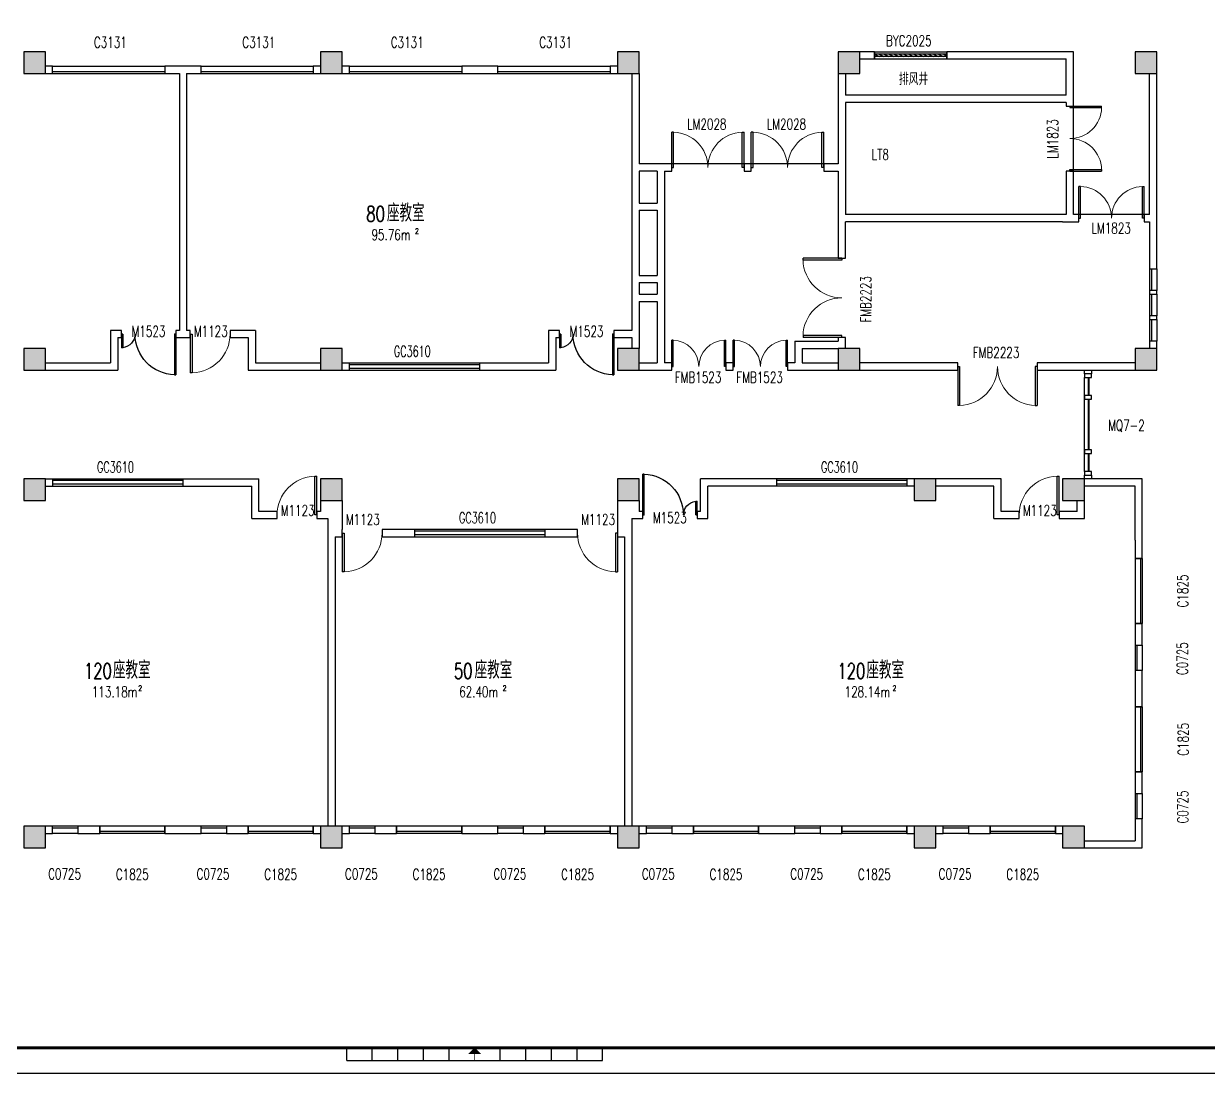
# Model space of a CAD drawing. Header units: millimetres. Extents: x 0 to 180559, y 0 to 202470.
# Drawn here: x 29574 to 62297, y 0 to 29003 of the extents above; entities that cross this region are included whole.
import ezdxf
from ezdxf.enums import TextEntityAlignment as Align

# ---------------------------------------------------------------- set-up
doc = ezdxf.new("R2010")
doc.units = ezdxf.units.MM
doc.linetypes.add('DASH', pattern=[0.35, 0.25, -0.1])
for name, color, linetype in [('3T_BAR', 7, 'Continuous'), ('COLUMN', 242, 'Continuous'), ('CURTWALL', 122, 'Continuous'), ('DOOR', 242, 'Continuous'), ('DOOR_FIRE', 4, 'Continuous'), ('DOOR_FIRE_TEXT', 7, 'Continuous'), ('FRAME', 7, 'Continuous'), ('PUB_HATCH', 8, 'Continuous'), ('SPACE', 7, 'Continuous'), ('WALL', 152, 'Continuous'), ('WINDOW', 122, 'Continuous'), ('WINDOW_TEXT', 7, 'Continuous')]:
    doc.layers.add(name, color=color, linetype=linetype)
doc.styles.add('_TCH_SPACE', font='SIMPLEX', dxfattribs={"height": 5, "bigfont": 'GBCBIG'})
doc.styles.add('_TCH_WINDOW', font='SIMPLEX', dxfattribs={"height": 3.5, "bigfont": 'GBCBIG'})
doc.styles.add('TKZ1_tjhts.shx', font='tjromant.shx', dxfattribs={"bigfont": 'tjhts.shx'})
doc.styles.add('仿宋单线', font='tjromans.shx', dxfattribs={"width": 0.65, "bigfont": 'tjhztxt.shx'})

# ---------------------------------------------------------------- blocks, each defined once
blk = doc.blocks.new('TJAD_TK_A0_A')
at = {"layer": 'FRAME'}
for p, q in [((544.38, 5.11), (544.38, 10.11)), ((554.38, 5.11), (554.38, 10.11)), ((564.38, 5.11), (564.38, 10.11)), ((574.38, 5.11), (574.38, 10.11)), ((584.38, 5.11), (584.38, 10.11)), ((604.38, 5.11), (604.38, 10.11)), ((614.38, 5.11), (614.38, 10.11)), ((624.38, 5.11), (624.38, 10.11)), ((634.38, 5.11), (634.38, 10.11)), ((644.38, 5.11), (644.38, 10.11)), ((544.38, 5.11), (644.38, 5.11)), ((-0.12, 0.06), (1188.88, 0.06))]:
    blk.add_line(p, q, dxfattribs=at)
at = {"layer": 'FRAME', "const_width": 1.2}
blk.add_lwpolyline([(1178.88, 10.06), (1178.88, 831.06), (24.88, 831.06), (24.88, 10.06)], close=True, dxfattribs=at)
at = {"layer": 'FRAME', "const_width": 0.3}
blk.add_lwpolyline([(594.38, 7.61), (594.38, 5.11)], dxfattribs=at)
at = {"layer": 'FRAME'}
blk.add_solid([(596.88, 7.61), (591.88, 7.61), (594.38, 10.11)], dxfattribs=at)
at = {"style": 'TKZ1_tjhts.shx'}
for tag, p, height, flags in [('ClientChinese_001', (977.79, 443.57), 5, 8), ('ClientChinese_002', (1013.71, 434.65), 5, 8), ('DescriptionChineseA_001', (1089.55, 425.89), 3.6, 8), ('RevA', (1115.23, 424.56), 3, 8), ('ProjectNameChinese_001', (992.73, 296.22), 5, 8), ('SubProjectChinese_001', (1095.02, 282.68), 3, 8), ('SubProjectNo', (1158.66, 271.34), 3, 8), ('ApprovedBy', (1120.43, 250.26), 3.6, 8), ('ApprovedBySignPos', (1139.55, 247.78), 3.6, 9), ('ReviewedBy', (1120.43, 240.36), 3.6, 8), ('ReviewedBySignPos', (1139.55, 238.08), 3.6, 9), ('CheckedBy', (1120.43, 230.63), 3.6, 8), ('CheckedBySignPos', (1138.96, 228.13), 3.6, 9), ('PrincipalInCharge1', (1120.43, 219.88), 3.6, 8), ('PrincipalInCharge1SignPos', (1138.79, 217.18), 3.6, 9), ('PrincipalInCharge2', (1120.43, 210.44), 3.6, 8), ('PrincipalInCharge2SignPos', (1138.61, 207.69), 3.6, 9), ('DisciplineResponsible1', (1120.43, 200.15), 3.6, 8), ('DisciplineResponsible1SignPos', (1139.16, 197.4), 3.6, 9), ('DisciplineResponsible2', (1120.43, 190.13), 3.6, 8), ('DisciplineResponsible2SignPos', (1138.95, 187.58), 3.6, 9), ('DesignedBy1', (1120.43, 180.47), 3.6, 8), ('DesignedBy1SignPos', (1138.5, 177.67), 3.6, 9), ('DesignedBy2', (1120.43, 169.78), 3.6, 8), ('DesignedBy2SignPos', (1138.65, 167.23), 3.6, 9), ('DrawnBy', (1120.43, 160.19), 3.6, 8), ('DrawnBySignPos', (1138.65, 157.82), 3.6, 9), ('DisciplineChinese', (1119.24, 125.84), 3.6, 8), ('StageChinese', (1158.76, 125.37), 3.6, 8), ('DisciplineEnglish', (1119.42, 122.2), 2.2, 8), ('StageEnglish', (1158.94, 121.73), 2.2, 8), ('SheetNo', (1118.87, 114.03), 3, 8), ('Rev2', (1158.86, 113.56), 3, 8)]:
    blk.add_attdef(tag, p, '', height=height, dxfattribs=dict(at, flags=flags))
at = {"style": 'TKZ1_tjhts.shx', "width": 0.7, "flags": 8}
for tag, p, height in [('DateA', (1099.36, 424.56), 3), ('ProjectNo', (1119.31, 270.56), 3), ('ApprovedByDate', (1159.94, 250.39), 3.6), ('ReviewedByDate', (1159.94, 241), 3.6), ('CheckedByDate', (1159.94, 230.41), 3.6), ('PrincipalInCharge1Date', (1159.94, 220.36), 3.6), ('PrincipalInCharge2Date', (1159.94, 210.61), 3.6), ('DisciplineResponsible1Date', (1159.94, 200.05), 3.6), ('DisciplineResponsible2Date', (1159.94, 190.43), 3.6), ('DesignedBy1Date', (1159.94, 179.93), 3.6), ('DesignedBy2Date', (1159.94, 169.41), 3.6), ('DrawnByDate', (1159.94, 159.78), 3.6)]:
    blk.add_attdef(tag, p, '', height=height, dxfattribs=at)
at = {"style": 'TKZ1_tjhts.shx', "flags": 8}
for tag, height, p in [('DescriptionEnglishA', 2.2, (1150.82, 423.33)), ('ClientEnglish', 3, (1139.46, 390.63)), ('ProjectNameEnglish', 3, (1142.02, 290.26)), ('SubProjectEnglish', 2.2, (1148.76, 279.65)), ('SheetTitleEnglish', 3, (1142.79, 135.3))]:
    blk.add_attdef(tag, text='', height=height, dxfattribs=at).set_placement(p, align=Align.MIDDLE_CENTER)
at = {"style": 'TKZ1_tjhts.shx', "flags": 9}
for tag, p in [('Electricity3SignPos', (15.68, 269.92)), ('ELV3SignPos', (23.47, 269.59)), ('Electricity2SignPos', (15.71, 253.14)), ('Electricity1SignPos', (15.63, 237.78)), ('ELV2SignPos', (23.5, 252.81)), ('ELV1SignPos', (23.42, 237.46)), ('Power3SignPos', (23.18, 205.92)), ('HVAC3SignPos', (14.96, 205.89)), ('HVAC2SignPos', (15.13, 189.18)), ('Power2SignPos', (23.38, 189.51)), ('Power1SignPos', (23.75, 173.22)), ('HVAC1SignPos', (15.89, 173.16)), ('Plumbing3SignPos', (16.07, 141.15)), ('Structure7SignPos', (23.2, 141.11)), ('Plumbing2SignPos', (14.83, 125.62)), ('Structure6SignPos', (23, 125.87)), ('Structure5SignPos', (23, 110.08)), ('Plumbing1SignPos', (15.66, 109.11)), ('Structure4SignPos', (23, 93.78)), ('Architecture3SignPos', (16.07, 77.07)), ('Structure3SignPos', (22.74, 77.47)), ('Architecture2SignPos', (15.8, 61.24)), ('Structure2SignPos', (23.12, 62.01)), ('Architecture1SignPos', (16.88, 45.06)), ('Structure1SignPos', (23.11, 45.86))]:
    blk.add_attdef(tag, p, '', height=2.5, rotation=90, dxfattribs=at)
at = {"style": 'TKZ1_tjhts.shx', "flags": 8}
blk.add_attdef('SheetTitleChinese', text='', height=5, dxfattribs=at).set_placement((1140.42, 148.12), align=Align.TOP_CENTER)
blk = doc.blocks.new('WD-HIGH')
at = {"layer": 'WINDOW'}
for p, q in [((1050564, 1525426), (1050564, 1525626)), ((1054164, 1525426), (1054164, 1525626))]:
    blk.add_line(p, q, dxfattribs=at)
at = {"layer": 'WINDOW', "linetype": 'DASH', "extrusion": (0, 0, -1)}
for p, q in [((1054164, 1525576), (1050564, 1525576)), ((1054164, 1525476), (1050564, 1525476))]:
    blk.add_line(p, q, dxfattribs=at)
at = {"layer": 'WINDOW_TEXT', "style": '仿宋单线', "width": 0.65}
blk.add_text('GC3610', height=300, dxfattribs=at).set_placement((1051788, 1525799))
blk = doc.blocks.new('$WINLIB2D$00000004')
at = {"color": 0}
for points in [[(-0.5, 0.5), (-0.5, -0.5)], [(-0.5, 0.5), (0.5, 0.5)], [(0.5, -0.5), (0.5, 0.5)], [(-0.5, 0.241), (0.5, 0.241)], [(-0.5, -0.5), (0.5, -0.5)]]:
    blk.add_lwpolyline(points, dxfattribs=at)
blk = doc.blocks.new('$DorLib2D$00000002')
for p, q in [((-0.5, 0), (-0.5, 0.4875)), ((-0.475, 0.4875), (-0.5, 0.4875)), ((-0.475, 0), (-0.475, 0.4875)), ((0.475, 0), (0.475, 0.4875)), ((0.475, 0.4875), (0.5, 0.4875)), ((0.5, 0), (0.5, 0.4875)), ((-0.5, 0), (-0.475, 0)), ((0.5, 0), (0.475, 0))]:
    blk.add_line(p, q)
at = {"lineweight": 13}
for centre, start, end in [((-0.4875, 0), 0, 88.53072), ((0.4875, 0), 91.46928, 180)]:
    blk.add_arc(centre, 0.4875, start, end, dxfattribs=at)
blk = doc.blocks.new('_FZH')
blk.add_lwpolyline([(-0.5, -0.5), (0.5, -0.5), (0.5, 0.5), (-0.5, 0.5)], close=True)
at = {"layer": 'PUB_HATCH'}
blk.add_solid([(-0.5, -0.5), (0.5, -0.5), (-0.5, 0.5), (0.5, 0.5)], dxfattribs=at)
blk = doc.blocks.new('$DorLib2D$00000001')
for p, q in [((0.45, 0.975), (0.5, 0.975)), ((0.45, 0), (0.45, 0.975)), ((0.5, 0), (0.5, 0.975)), ((0.5, 0), (0.45, 0))]:
    blk.add_line(p, q)
at = {"lineweight": 13}
blk.add_arc((0.475, 0), 0.975, 91.4693, 180, dxfattribs=at)
blk = doc.blocks.new('$DorLib2D$00000225')
at = {"color": 0}
for p, q in [((0.475, -0.001), (0.475, 0.752)), ((0.475, 0.752), (0.5, 0.752)), ((0.5, -0.001), (0.5, 0.752)), ((-0.5, 0), (-0.5, 0.252)), ((-0.475, 0.252), (-0.5, 0.252)), ((-0.475, 0), (-0.475, 0.252)), ((-0.475, 0), (-0.5, 0)), ((0.475, -0.001), (0.5, -0.001))]:
    blk.add_line(p, q, dxfattribs=at)
for centre, radius, start, end in [((0.505, -0.002), 0.755, 92.2493, 179.7238), ((-0.501, 0.003), 0.251, 359.7899, 84.0974)]:
    blk.add_arc(centre, radius, start, end, dxfattribs=at)
blk = doc.blocks.new('$WINLIB2D$00000039')
at = {"color": 0}
for points in [[(-0.5, 0.5), (-0.5, -0.5)], [(0.5, 0.5), (-0.5, 0.5)], [(0.5, -0.5), (0.5, 0.5)], [(-0.5, 0.167), (0.5, 0.167)], [(-0.384, -0.167), (-0.448, 0.167)], [(-0.316, -0.167), (-0.38, 0.167)], [(-0.248, -0.167), (-0.312, 0.167)], [(-0.18, -0.167), (-0.244, 0.167)], [(-0.112, -0.167), (-0.176, 0.167)], [(-0.044, -0.167), (-0.108, 0.167)], [(0.024, -0.167), (-0.04, 0.167)], [(0.092, -0.167), (0.028, 0.167)], [(0.16, -0.167), (0.096, 0.167)], [(0.228, -0.167), (0.164, 0.167)], [(0.296, -0.167), (0.232, 0.167)], [(0.364, -0.167), (0.3, 0.167)], [(0.432, -0.167), (0.368, 0.167)], [(0.5, -0.167), (0.436, 0.167)], [(-0.452, -0.167), (-0.5, 0.084)], [(-0.5, -0.167), (0.5, -0.167)], [(0.5, -0.5), (-0.5, -0.5)]]:
    blk.add_lwpolyline(points, dxfattribs=at)

msp = doc.modelspace()

# ---------------------------------------------------------------- linework, layer by layer
at = {"layer": '3T_BAR'}
for p, q in [((58874, 19328), (58874, 19228)), ((59074, 19328), (58874, 19328)), ((59074, 19228), (59074, 19328)), ((58874, 19228), (59074, 19228)), ((58874, 18728), (58874, 18628)), ((59074, 18728), (58874, 18728)), ((59074, 18628), (59074, 18728)), ((58874, 18628), (59074, 18628)), ((58874, 17228), (58874, 17128)), ((59074, 17228), (58874, 17228)), ((58874, 17128), (59074, 17128)), ((59074, 17128), (59074, 17228)), ((58874, 16628), (58874, 16528)), ((59074, 16628), (58874, 16628)), ((58874, 16528), (59074, 16528)), ((59074, 16528), (59074, 16628))]:
    msp.add_line(p, q, dxfattribs=at)
at = {"layer": '3T_BAR', "ltscale": 20}
msp.add_line((58874, 16628), (58874, 19228), dxfattribs=at)
for points in [[(58874, 19428), (59074, 19428), (59074, 19328), (58874, 19328)], [(58874, 16528), (59074, 16528), (59074, 16428), (58874, 16428)]]:
    msp.add_lwpolyline(points, close=True, dxfattribs=at)
at = {"layer": 'CURTWALL'}
for p, q in [((58979, 19228), (58979, 18728)), ((58999, 19228), (58999, 18728)), ((58979, 18628), (58979, 17228)), ((58999, 18628), (58999, 17228)), ((58979, 17128), (58979, 16628)), ((58999, 17128), (58999, 16628))]:
    msp.add_line(p, q, dxfattribs=at)
at = {"layer": 'WALL'}
for p, q in [((53074, 28228), (52674, 28228)), ((53074, 28028), (53074, 28228)), ((58574, 28228), (55074, 28228)), ((55074, 28228), (55074, 28028)), ((58574, 26948), (58574, 28228)), ((30374, 27828), (30174, 27828)), ((30374, 27628), (30374, 27828)), ((33974, 27828), (33474, 27828)), ((33474, 27828), (33474, 27628)), ((34474, 27828), (33974, 27828)), ((34474, 27628), (34474, 27828)), ((37774, 27828), (37574, 27828)), ((37574, 27828), (37574, 27628)), ((38574, 27828), (38374, 27828)), ((38574, 27628), (38574, 27828)), ((42674, 27828), (41674, 27828)), ((41674, 27828), (41674, 27628)), ((42674, 27628), (42674, 27828)), ((45974, 27828), (45774, 27828)), ((45774, 27828), (45774, 27628)), ((52674, 28028), (53074, 28028)), ((55074, 28028), (58374, 28028)), ((58374, 27028), (58374, 28028)), ((30174, 27628), (30374, 27628)), ((33474, 27628), (33874, 27628)), ((33874, 27628), (33874, 20528)), ((34074, 27628), (34074, 20528)), ((34074, 27628), (34474, 27628)), ((37574, 27628), (37774, 27628)), ((38374, 27628), (38574, 27628)), ((41674, 27628), (42674, 27628)), ((45774, 27628), (45974, 27628)), ((46374, 27628), (46374, 25028)), ((46574, 27628), (46574, 25128)), ((52074, 27628), (52074, 26948)), ((52274, 27628), (52274, 27028)), ((60674, 23728), (60674, 27628)), ((60874, 23628), (60874, 27628)), ((52074, 26948), (52074, 25128)), ((58374, 27028), (52274, 27028)), ((58574, 26728), (58574, 26948)), ((58374, 26828), (52274, 26828)), ((52274, 26828), (52274, 25028)), ((58374, 26828), (58374, 26728)), ((58374, 26728), (58574, 26728)), ((46374, 25028), (46374, 23948)), ((46974, 25128), (46574, 25128)), ((46574, 24928), (46574, 24048)), ((47074, 24928), (46574, 24928)), ((47474, 25128), (46974, 25128)), ((47074, 24928), (47074, 24048)), ((47274, 24928), (47474, 24928)), ((47274, 24928), (47274, 23948)), ((47474, 24928), (47474, 25128)), ((49674, 25128), (49474, 25128)), ((49474, 25128), (49474, 24928)), ((49474, 24928), (49674, 24928)), ((49674, 24928), (49674, 25128)), ((52074, 25128), (51674, 25128)), ((51674, 25128), (51674, 24928)), ((51674, 24928), (52074, 24928)), ((52074, 24928), (52074, 23628)), ((52274, 25028), (52274, 23728)), ((58574, 24928), (58374, 24928)), ((58374, 24928), (58374, 23728)), ((58574, 23728), (58574, 24928)), ((46374, 23948), (46374, 21948)), ((46574, 24048), (47074, 24048)), ((47274, 23948), (47274, 22548)), ((46574, 23848), (47074, 23848)), ((46574, 23848), (46574, 22048)), ((47074, 23848), (47074, 22048)), ((52074, 23628), (52074, 22528)), ((58374, 23728), (52274, 23728)), ((58724, 23728), (58574, 23728)), ((58724, 23528), (58724, 23728)), ((60674, 23728), (60524, 23728)), ((60524, 23728), (60524, 23528)), ((60874, 22228), (60874, 23628)), ((52274, 22528), (52274, 23528)), ((58274, 23528), (52274, 23528)), ((58274, 23528), (58724, 23528)), ((60524, 23528), (60674, 23528)), ((60674, 23528), (60674, 22228)), ((47274, 22548), (47274, 21948)), ((52074, 22528), (52274, 22528)), ((46374, 21948), (46374, 21428)), ((46574, 22048), (47074, 22048)), ((47274, 21948), (47274, 21428)), ((60674, 22228), (60874, 22228)), ((46574, 21848), (46934, 21848)), ((46574, 21848), (46574, 21528)), ((46934, 21848), (47074, 21848)), ((47074, 21848), (47074, 21528)), ((60874, 21628), (60674, 21628)), ((60674, 21628), (60674, 21528)), ((60874, 21528), (60874, 21628)), ((46374, 21428), (46374, 20528)), ((46574, 21528), (47074, 21528)), ((46574, 21328), (47074, 21328)), ((46574, 21328), (46574, 20428)), ((47074, 21328), (47074, 19628)), ((47274, 21428), (47274, 19628)), ((60674, 21528), (60874, 21528)), ((60874, 20928), (60674, 20928)), ((60674, 20928), (60674, 20828)), ((60674, 20828), (60874, 20828)), ((60874, 20828), (60874, 20928)), ((32274, 20528), (31974, 20528)), ((31974, 20528), (31974, 19628)), ((32174, 20328), (32274, 20328)), ((32174, 20328), (32174, 19428)), ((32274, 20328), (32274, 20528)), ((33874, 20528), (33774, 20528)), ((33774, 20528), (33774, 20328)), ((33774, 20328), (33974, 20328)), ((33974, 20328), (34174, 20328)), ((34174, 20528), (34074, 20528)), ((34174, 20328), (34174, 20528)), ((35974, 20528), (35274, 20528)), ((35274, 20528), (35274, 20328)), ((35274, 20328), (35774, 20328)), ((35774, 20328), (35774, 19428)), ((35974, 20528), (35974, 19628)), ((44374, 20528), (44074, 20528)), ((44074, 20528), (44074, 19628)), ((44274, 20328), (44374, 20328)), ((44274, 20328), (44274, 19428)), ((44374, 20328), (44374, 20528)), ((46374, 20528), (45874, 20528)), ((45874, 20528), (45874, 20328)), ((45874, 20328), (46374, 20328)), ((46374, 20328), (46374, 20028)), ((46574, 20428), (46574, 20028)), ((52274, 20328), (52074, 20328)), ((52074, 20328), (52074, 20228)), ((52274, 20028), (52274, 20328)), ((50874, 20228), (52074, 20228)), ((50874, 20228), (50874, 19628)), ((51074, 20028), (52074, 20028)), ((51074, 20028), (51074, 19628)), ((60874, 20228), (60674, 20228)), ((60674, 20228), (60674, 20028)), ((60874, 20028), (60874, 20228)), ((30174, 19628), (31974, 19628)), ((30174, 19428), (32174, 19428)), ((35774, 19428), (37774, 19428)), ((35974, 19628), (37774, 19628)), ((38374, 19628), (44074, 19628)), ((38374, 19428), (44274, 19428)), ((46574, 19628), (47074, 19628)), ((46574, 19428), (46974, 19428)), ((46974, 19428), (47474, 19428)), ((47474, 19628), (47274, 19628)), ((47474, 19428), (47474, 19628)), ((49174, 19628), (48974, 19628)), ((48974, 19628), (48974, 19428)), ((48974, 19428), (49174, 19428)), ((49174, 19428), (49174, 19628)), ((50874, 19628), (50674, 19628)), ((50674, 19628), (50674, 19428)), ((50674, 19428), (51174, 19428)), ((51074, 19628), (52074, 19628)), ((51174, 19428), (52074, 19428)), ((55374, 19628), (52674, 19628)), ((52674, 19428), (55374, 19428)), ((55374, 19428), (55374, 19628)), ((60274, 19628), (57574, 19628)), ((57574, 19628), (57574, 19428)), ((57574, 19428), (60274, 19428)), ((30174, 16428), (36074, 16428)), ((36074, 15528), (36074, 16428)), ((48274, 15528), (48274, 16428)), ((54174, 16428), (48274, 16428)), ((56574, 16428), (54774, 16428)), ((56574, 15528), (56574, 16428)), ((60474, 16428), (58874, 16428)), ((60474, 14728), (60474, 16428)), ((30174, 16228), (35874, 16228)), ((35874, 15328), (35874, 16228)), ((48474, 15328), (48474, 16228)), ((54174, 16228), (48474, 16228)), ((56374, 16228), (54774, 16228)), ((56374, 15328), (56374, 16228)), ((60274, 16228), (58874, 16228)), ((60274, 14728), (60274, 16228)), ((37774, 15828), (37774, 15528)), ((38374, 15828), (38374, 15428)), ((45974, 15828), (45974, 15428)), ((46574, 15828), (46574, 15528)), ((58674, 15528), (58674, 15828)), ((58874, 15328), (58874, 15828)), ((36574, 15528), (36074, 15528)), ((36574, 15328), (36574, 15528)), ((37774, 15528), (37674, 15528)), ((37674, 15528), (37674, 15328)), ((38374, 15428), (38374, 15028)), ((45974, 15428), (45974, 15028)), ((46674, 15528), (46574, 15528)), ((46674, 15328), (46674, 15528)), ((48274, 15528), (48174, 15528)), ((48174, 15528), (48174, 15328)), ((57074, 15528), (56574, 15528)), ((57074, 15328), (57074, 15528)), ((58674, 15528), (58174, 15528)), ((58174, 15528), (58174, 15328)), ((35874, 15328), (36574, 15328)), ((37674, 15328), (37974, 15328)), ((37974, 15328), (37974, 14728)), ((46374, 15328), (46674, 15328)), ((46374, 15328), (46374, 14728)), ((48174, 15328), (48474, 15328)), ((56374, 15328), (57074, 15328)), ((58174, 15328), (58874, 15328)), ((37974, 14728), (37974, 6828)), ((38174, 14828), (38374, 14828)), ((38174, 14828), (38174, 6828)), ((38374, 14828), (38374, 15028)), ((44874, 15028), (39474, 15028)), ((39474, 15028), (39474, 14828)), ((39474, 14828), (44874, 14828)), ((44874, 14828), (44874, 15028)), ((45974, 15028), (45974, 14828)), ((45974, 14828), (46174, 14828)), ((46174, 14828), (46174, 6828)), ((46374, 14728), (46374, 6828)), ((60274, 14728), (60274, 14228)), ((60474, 14228), (60474, 14728)), ((60274, 14228), (60474, 14228)), ((60474, 12428), (60274, 12428)), ((60274, 12428), (60274, 11828)), ((60474, 11828), (60474, 12428)), ((60274, 11828), (60474, 11828)), ((60474, 11128), (60274, 11128)), ((60274, 11128), (60274, 10128)), ((60474, 10128), (60474, 11128)), ((60274, 10128), (60474, 10128)), ((60474, 8328), (60274, 8328)), ((60274, 8328), (60274, 7728)), ((60474, 7728), (60474, 8328)), ((60274, 7728), (60474, 7728)), ((60474, 7028), (60274, 7028)), ((60274, 7028), (60274, 6428)), ((60474, 6228), (60474, 7028)), ((30374, 6828), (30174, 6828)), ((30174, 6628), (30374, 6628)), ((30374, 6628), (30374, 6828)), ((31674, 6828), (31074, 6828)), ((31074, 6828), (31074, 6628)), ((31074, 6628), (31674, 6628)), ((31674, 6628), (31674, 6828)), ((34474, 6828), (33474, 6828)), ((33474, 6828), (33474, 6628)), ((33474, 6628), (34474, 6628)), ((34474, 6628), (34474, 6828)), ((35774, 6828), (35174, 6828)), ((35174, 6828), (35174, 6628)), ((35174, 6628), (35774, 6628)), ((35774, 6628), (35774, 6828)), ((37774, 6828), (37574, 6828)), ((37574, 6828), (37574, 6628)), ((37574, 6628), (37774, 6628)), ((38574, 6828), (38374, 6828)), ((38374, 6628), (38574, 6628)), ((38574, 6628), (38574, 6828)), ((39874, 6828), (39274, 6828)), ((39274, 6828), (39274, 6628)), ((39274, 6628), (39874, 6628)), ((39874, 6628), (39874, 6828)), ((42674, 6828), (41674, 6828)), ((41674, 6828), (41674, 6628)), ((41674, 6628), (42674, 6628)), ((42674, 6628), (42674, 6828)), ((43974, 6828), (43374, 6828)), ((43374, 6828), (43374, 6628)), ((43374, 6628), (43974, 6628)), ((43974, 6628), (43974, 6828)), ((45974, 6828), (45774, 6828)), ((45774, 6828), (45774, 6628)), ((45774, 6628), (45974, 6628)), ((46774, 6828), (46574, 6828)), ((46574, 6628), (46774, 6628)), ((46774, 6628), (46774, 6828)), ((48074, 6828), (47474, 6828)), ((47474, 6828), (47474, 6628)), ((47474, 6628), (48074, 6628)), ((48074, 6628), (48074, 6828)), ((50874, 6828), (49874, 6828)), ((49874, 6828), (49874, 6628)), ((49874, 6628), (50874, 6628)), ((50874, 6628), (50874, 6828)), ((52174, 6828), (51574, 6828)), ((51574, 6828), (51574, 6628)), ((51574, 6628), (52174, 6628)), ((52174, 6628), (52174, 6828)), ((54174, 6828), (53974, 6828)), ((53974, 6828), (53974, 6628)), ((53974, 6628), (54174, 6628)), ((54974, 6828), (54774, 6828)), ((54774, 6628), (54974, 6628)), ((54974, 6628), (54974, 6828)), ((56274, 6828), (55674, 6828)), ((55674, 6828), (55674, 6628)), ((55674, 6628), (56274, 6628)), ((56274, 6628), (56274, 6828)), ((58274, 6828), (58074, 6828)), ((58074, 6828), (58074, 6628)), ((58074, 6628), (58274, 6628)), ((58874, 6428), (60274, 6428)), ((58874, 6228), (60474, 6228))]:
    msp.add_line(p, q, dxfattribs=at)
at = {"layer": 'WINDOW'}
for p, q in [((58574, 24928), (58574, 26728)), ((49474, 25128), (47474, 25128)), ((51674, 25128), (49674, 25128)), ((60524, 23728), (58724, 23728))]:
    msp.add_line(p, q, dxfattribs=at)

# ---------------------------------------------------------------- block references
at = {"layer": 'COLUMN', "xscale": 600, "yscale": 600, "zscale": 600}
for p in [(29874, 27928), (38074, 27928), (46274, 27928), (29874, 19728), (38074, 19728), (46274, 19728), (29874, 16128), (38074, 16128), (46274, 16128), (54474, 16128), (58574, 16128), (29874, 6528), (38074, 6528), (46274, 6528), (54474, 6528), (58574, 6528)]:
    msp.add_blockref('_FZH', p, dxfattribs=at)
at = {"layer": 'COLUMN', "xscale": 600, "yscale": 600, "zscale": 600, "rotation": 90}
for p in [(52374, 27928), (60574, 27928), (52374, 19728), (60574, 19728)]:
    msp.add_blockref('_FZH', p, dxfattribs=at)
at = {"layer": 'DOOR'}
ref = msp.add_blockref('$DorLib2D$00000002', (58474, 25828), dxfattribs=dict(at, xscale=-1800, yscale=-1800, zscale=-1800, rotation=89.9999999998585))
ref.add_attrib('A', 'LM1823', (58148, 25273), dxfattribs={"layer": 'WINDOW_TEXT', "ltscale": 20, "height": 297.5, "rotation": 90, "style": '_TCH_WINDOW', "width": 0.705882})
ref = msp.add_blockref('$DorLib2D$00000002', (48474, 25028), dxfattribs=dict(at, xscale=2000, yscale=-2000, zscale=2000, rotation=180))
ref.add_attrib('A', 'LM2028', (47899, 26078), dxfattribs={"layer": 'WINDOW_TEXT', "ltscale": 20, "height": 297.5, "style": '_TCH_WINDOW', "width": 0.705882})
ref = msp.add_blockref('$DorLib2D$00000002', (50674, 25028), dxfattribs=dict(at, xscale=2000, yscale=-2000, zscale=2000, rotation=180))
ref.add_attrib('A', 'LM2028', (50099, 26080), dxfattribs={"layer": 'WINDOW_TEXT', "ltscale": 20, "height": 297.5, "style": '_TCH_WINDOW', "width": 0.705882})
ref = msp.add_blockref('$DorLib2D$00000002', (59624, 23628), dxfattribs=dict(at, xscale=1800, yscale=-1800, zscale=1800, rotation=179.9999999997506))
ref.add_attrib('A', 'LM1823', (59069, 23204), dxfattribs={"layer": 'WINDOW_TEXT', "ltscale": 20, "height": 297.5, "rotation": 360, "style": '_TCH_WINDOW', "width": 0.705882})
ref = msp.add_blockref('$DorLib2D$00000225', (33024, 20428), dxfattribs=dict(at, xscale=-1500, yscale=1500, zscale=-1500, rotation=180))
ref.add_attrib('A', 'M1523', (32554, 20354), dxfattribs={"layer": 'WINDOW_TEXT', "ltscale": 20, "height": 297.5, "style": '_TCH_WINDOW', "width": 0.705882})
ref = msp.add_blockref('$DorLib2D$00000001', (34724, 20428), dxfattribs=dict(at, xscale=-1100, yscale=-1100, zscale=-1100))
ref.add_attrib('A', 'M1123', (34274, 20354), dxfattribs={"layer": 'WINDOW_TEXT', "ltscale": 20, "height": 297.5, "style": '_TCH_WINDOW', "width": 0.705882})
ref = msp.add_blockref('$DorLib2D$00000001', (37124, 15428), dxfattribs=dict(at, xscale=-1100, yscale=-1100, zscale=-1100, rotation=180))
ref.add_attrib('A', 'M1123', (36674, 15404), dxfattribs={"layer": 'WINDOW_TEXT', "ltscale": 20, "height": 297.5, "style": '_TCH_WINDOW', "width": 0.705882})
ref = msp.add_blockref('$DorLib2D$00000225', (47424, 15428), dxfattribs=dict(at, xscale=-1500, yscale=1500, zscale=-1500))
ref.add_attrib('A', 'M1523', (46954, 15204), dxfattribs={"layer": 'WINDOW_TEXT', "ltscale": 20, "height": 297.5, "style": '_TCH_WINDOW', "width": 0.705882})
ref = msp.add_blockref('$DorLib2D$00000001', (57624, 15428), dxfattribs=dict(at, xscale=-1100, yscale=-1100, zscale=-1100, rotation=180))
ref.add_attrib('A', 'M1123', (57174, 15404), dxfattribs={"layer": 'WINDOW_TEXT', "ltscale": 20, "height": 297.5, "style": '_TCH_WINDOW', "width": 0.705882})
ref = msp.add_blockref('$DorLib2D$00000001', (38924, 14928), dxfattribs=dict(at, xscale=1100, yscale=1100, zscale=1100, rotation=180))
ref.add_attrib('A', 'M1123', (38474, 15154), dxfattribs={"layer": 'WINDOW_TEXT', "ltscale": 20, "height": 297.5, "style": '_TCH_WINDOW', "width": 0.705882})
ref = msp.add_blockref('$DorLib2D$00000001', (45424, 14928), dxfattribs=dict(at, xscale=-1100, yscale=1100, zscale=-1100, rotation=180))
ref.add_attrib('A', 'M1123', (44974, 15154), dxfattribs={"layer": 'WINDOW_TEXT', "ltscale": 20, "height": 297.5, "style": '_TCH_WINDOW', "width": 0.705882})
at = {"layer": 'DOOR_FIRE'}
ref = msp.add_blockref('$DorLib2D$00000002', (52174, 21428), dxfattribs=dict(at, xscale=-2200, yscale=-2200, zscale=200, rotation=270))
ref.add_attrib('A', 'FMB2223', (52983, 20743), dxfattribs={"layer": 'DOOR_FIRE_TEXT', "ltscale": 20, "height": 297.5, "rotation": 90, "style": '_TCH_WINDOW', "width": 0.705882})
ref = msp.add_blockref('$DorLib2D$00000002', (48224, 19528), dxfattribs=dict(at, xscale=1500, yscale=1500, zscale=200))
ref.add_attrib('A', 'FMB1523', (47559, 19082), dxfattribs={"layer": 'DOOR_FIRE_TEXT', "ltscale": 20, "height": 297.5, "style": '_TCH_WINDOW', "width": 0.705882})
ref = msp.add_blockref('$DorLib2D$00000002', (49924, 19528), dxfattribs=dict(at, xscale=1500, yscale=1500, zscale=200))
ref.add_attrib('A', 'FMB1523', (49259, 19082), dxfattribs={"layer": 'DOOR_FIRE_TEXT', "ltscale": 20, "height": 297.5, "style": '_TCH_WINDOW', "width": 0.705882})
ref = msp.add_blockref('$DorLib2D$00000002', (56474, 19528), dxfattribs=dict(at, xscale=-2200, yscale=-2200, zscale=200))
ref.add_attrib('A', 'FMB2223', (55791, 19766), dxfattribs={"layer": 'DOOR_FIRE_TEXT', "ltscale": 20, "height": 297.5, "style": '_TCH_WINDOW', "width": 0.705882})
at = {"layer": 'FRAME', "xscale": 70.7, "yscale": 70.7, "zscale": 70.7}
msp.add_blockref('TJAD_TK_A0_A', (9, -4), dxfattribs=at)
at = {"layer": 'WINDOW'}
ref = msp.add_blockref('$WINLIB2D$00000004', (31924, 27728), dxfattribs=dict(at, xscale=-3100, yscale=200, zscale=-3100, rotation=180))
ref.add_attrib('A', 'C3131', (31514, 28339), dxfattribs={"layer": 'WINDOW_TEXT', "ltscale": 20, "height": 297.5, "style": '_TCH_WINDOW', "width": 0.705882})
ref = msp.add_blockref('$WINLIB2D$00000004', (36024, 27728), dxfattribs=dict(at, xscale=-3100, yscale=200, zscale=-3100, rotation=180))
ref.add_attrib('A', 'C3131', (35614, 28339), dxfattribs={"layer": 'WINDOW_TEXT', "ltscale": 20, "height": 297.5, "style": '_TCH_WINDOW', "width": 0.705882})
ref = msp.add_blockref('$WINLIB2D$00000004', (40124, 27728), dxfattribs=dict(at, xscale=-3100, yscale=200, zscale=-3100, rotation=180.000000000013))
ref.add_attrib('A', 'C3131', (39714, 28339), dxfattribs={"layer": 'WINDOW_TEXT', "ltscale": 20, "height": 297.5, "style": '_TCH_WINDOW', "width": 0.705882})
ref = msp.add_blockref('$WINLIB2D$00000004', (44224, 27728), dxfattribs=dict(at, xscale=-3100, yscale=200, zscale=-3100, rotation=180.000000000013))
ref.add_attrib('A', 'C3131', (43814, 28339), dxfattribs={"layer": 'WINDOW_TEXT', "ltscale": 20, "height": 297.5, "style": '_TCH_WINDOW', "width": 0.705882})
ref = msp.add_blockref('$WINLIB2D$00000039', (54074, 28128), dxfattribs=dict(at, xscale=2000, yscale=200, zscale=2000, rotation=180))
ref.add_attrib('A', 'BYC2025', (53394, 28383), dxfattribs={"layer": 'WINDOW_TEXT', "ltscale": 20, "height": 297.5, "style": '_TCH_WINDOW', "width": 0.705882})
at = {"layer": 'WINDOW', "xscale": -600, "yscale": 200, "zscale": -600, "rotation": 90}
for p in [(60774, 21928), (60774, 21228), (60774, 20528)]:
    msp.add_blockref('$WINLIB2D$00000004', p, dxfattribs=at)
at = {"layer": 'WINDOW'}
ref = msp.add_blockref('$DorLib2D$00000225', (45124, 20428), dxfattribs=dict(at, xscale=-1500, yscale=1500, zscale=-1500, rotation=180))
ref.add_attrib('A', 'M1523', (44654, 20354), dxfattribs={"layer": 'WINDOW_TEXT', "ltscale": 20, "height": 297.5, "style": '_TCH_WINDOW', "width": 0.705882})
for p in [(-1011989, -1505998), (-1020189, -1509198), (-1000189, -1509198), (-1010189, -1510598)]:
    msp.add_blockref('WD-HIGH', p, dxfattribs=at)
ref = msp.add_blockref('$WINLIB2D$00000004', (60374, 13328), dxfattribs=dict(at, xscale=-1800, yscale=-200, zscale=-1800, rotation=90))
ref.add_attrib('A', 'C1825', (61741, 12873), dxfattribs={"layer": 'WINDOW_TEXT', "ltscale": 20, "height": 297.5, "rotation": 90, "style": '_TCH_WINDOW', "width": 0.705882})
ref = msp.add_blockref('$WINLIB2D$00000004', (60374, 11478), dxfattribs=dict(at, xscale=-700, yscale=200, zscale=-700, rotation=90))
ref.add_attrib('A', 'C0725', (61730, 11003), dxfattribs={"layer": 'WINDOW_TEXT', "ltscale": 20, "height": 297.5, "rotation": 90, "style": '_TCH_WINDOW', "width": 0.705882})
ref = msp.add_blockref('$WINLIB2D$00000004', (60374, 9228), dxfattribs=dict(at, xscale=-1800, yscale=-200, zscale=-1800, rotation=90))
ref.add_attrib('A', 'C1825', (61753, 8773), dxfattribs={"layer": 'WINDOW_TEXT', "ltscale": 20, "height": 297.5, "rotation": 90, "style": '_TCH_WINDOW', "width": 0.705882})
ref = msp.add_blockref('$WINLIB2D$00000004', (60374, 7378), dxfattribs=dict(at, xscale=-700, yscale=200, zscale=-700, rotation=90))
ref.add_attrib('A', 'C0725', (61742, 6903), dxfattribs={"layer": 'WINDOW_TEXT', "ltscale": 20, "height": 297.5, "rotation": 90, "style": '_TCH_WINDOW', "width": 0.705882})
ref = msp.add_blockref('$WINLIB2D$00000004', (30724, 6728), dxfattribs=dict(at, xscale=-700, yscale=200, zscale=-700))
ref.add_attrib('A', 'C0725', (30249, 5360), dxfattribs={"layer": 'WINDOW_TEXT', "ltscale": 20, "height": 297.5, "style": '_TCH_WINDOW', "width": 0.705882})
ref = msp.add_blockref('$WINLIB2D$00000004', (32574, 6728), dxfattribs=dict(at, xscale=-1800, yscale=-200, zscale=-1800))
ref.add_attrib('A', 'C1825', (32119, 5349), dxfattribs={"layer": 'WINDOW_TEXT', "ltscale": 20, "height": 297.5, "style": '_TCH_WINDOW', "width": 0.705882})
ref = msp.add_blockref('$WINLIB2D$00000004', (34824, 6728), dxfattribs=dict(at, xscale=-700, yscale=200, zscale=-700))
ref.add_attrib('A', 'C0725', (34349, 5360), dxfattribs={"layer": 'WINDOW_TEXT', "ltscale": 20, "height": 297.5, "style": '_TCH_WINDOW', "width": 0.705882})
ref = msp.add_blockref('$WINLIB2D$00000004', (36674, 6728), dxfattribs=dict(at, xscale=-1800, yscale=-200, zscale=-1800))
ref.add_attrib('A', 'C1825', (36219, 5349), dxfattribs={"layer": 'WINDOW_TEXT', "ltscale": 20, "height": 297.5, "style": '_TCH_WINDOW', "width": 0.705882})
ref = msp.add_blockref('$WINLIB2D$00000004', (38924, 6728), dxfattribs=dict(at, xscale=-700, yscale=200, zscale=-700))
ref.add_attrib('A', 'C0725', (38449, 5360), dxfattribs={"layer": 'WINDOW_TEXT', "ltscale": 20, "height": 297.5, "style": '_TCH_WINDOW', "width": 0.705882})
ref = msp.add_blockref('$WINLIB2D$00000004', (40774, 6728), dxfattribs=dict(at, xscale=-1800, yscale=-200, zscale=-1800))
ref.add_attrib('A', 'C1825', (40319, 5349), dxfattribs={"layer": 'WINDOW_TEXT', "ltscale": 20, "height": 297.5, "style": '_TCH_WINDOW', "width": 0.705882})
ref = msp.add_blockref('$WINLIB2D$00000004', (43024, 6728), dxfattribs=dict(at, xscale=-700, yscale=200, zscale=-700))
ref.add_attrib('A', 'C0725', (42549, 5360), dxfattribs={"layer": 'WINDOW_TEXT', "ltscale": 20, "height": 297.5, "style": '_TCH_WINDOW', "width": 0.705882})
ref = msp.add_blockref('$WINLIB2D$00000004', (44874, 6728), dxfattribs=dict(at, xscale=-1800, yscale=-200, zscale=-1800))
ref.add_attrib('A', 'C1825', (44419, 5349), dxfattribs={"layer": 'WINDOW_TEXT', "ltscale": 20, "height": 297.5, "style": '_TCH_WINDOW', "width": 0.705882})
ref = msp.add_blockref('$WINLIB2D$00000004', (47124, 6728), dxfattribs=dict(at, xscale=-700, yscale=200, zscale=-700))
ref.add_attrib('A', 'C0725', (46649, 5360), dxfattribs={"layer": 'WINDOW_TEXT', "ltscale": 20, "height": 297.5, "style": '_TCH_WINDOW', "width": 0.705882})
ref = msp.add_blockref('$WINLIB2D$00000004', (48974, 6728), dxfattribs=dict(at, xscale=-1800, yscale=-200, zscale=-1800))
ref.add_attrib('A', 'C1825', (48519, 5349), dxfattribs={"layer": 'WINDOW_TEXT', "ltscale": 20, "height": 297.5, "style": '_TCH_WINDOW', "width": 0.705882})
ref = msp.add_blockref('$WINLIB2D$00000004', (51224, 6728), dxfattribs=dict(at, xscale=-700, yscale=200, zscale=-700))
ref.add_attrib('A', 'C0725', (50749, 5360), dxfattribs={"layer": 'WINDOW_TEXT', "ltscale": 20, "height": 297.5, "style": '_TCH_WINDOW', "width": 0.705882})
ref = msp.add_blockref('$WINLIB2D$00000004', (53074, 6728), dxfattribs=dict(at, xscale=-1800, yscale=-200, zscale=-1800))
ref.add_attrib('A', 'C1825', (52619, 5349), dxfattribs={"layer": 'WINDOW_TEXT', "ltscale": 20, "height": 297.5, "style": '_TCH_WINDOW', "width": 0.705882})
ref = msp.add_blockref('$WINLIB2D$00000004', (55324, 6728), dxfattribs=dict(at, xscale=-700, yscale=200, zscale=-700))
ref.add_attrib('A', 'C0725', (54849, 5360), dxfattribs={"layer": 'WINDOW_TEXT', "ltscale": 20, "height": 297.5, "style": '_TCH_WINDOW', "width": 0.705882})
ref = msp.add_blockref('$WINLIB2D$00000004', (57174, 6728), dxfattribs=dict(at, xscale=-1800, yscale=-200, zscale=-1800))
ref.add_attrib('A', 'C1825', (56719, 5349), dxfattribs={"layer": 'WINDOW_TEXT', "ltscale": 20, "height": 297.5, "style": '_TCH_WINDOW', "width": 0.705882})

# ---------------------------------------------------------------- texts
at = {"layer": 'SPACE', "style": '_TCH_SPACE', "width": 0.705882}
for s, height, p in [('80', 425, (39037, 23533)), ('95.76m', 297.5, (39182, 23022)), ('2', 149, (40382, 23197)), ('120', 425, (31238, 10904)), ('50', 425, (41458, 10904)), ('120', 425, (52052, 10904)), ('113.18m', 297.5, (31457, 10393)), ('2', 149, (32737, 10568)), ('62.40m', 297.5, (41604, 10393)), ('2', 149, (42804, 10568)), ('128.14m', 297.5, (52252, 10393)), ('2', 149, (53572, 10568))]:
    msp.add_text(s, height=height, dxfattribs=at).set_placement(p)
at = {"layer": 'SPACE', "style": '_TCH_SPACE'}
for p in [(39608, 23533), (32038, 10904), (42030, 10904), (52852, 10904)]:
    msp.add_text('座教室', height=482.3, dxfattribs=at).set_placement(p)
at = {"layer": 'WINDOW_TEXT', "style": '_TCH_WINDOW'}
msp.add_text('排风井', height=337.6, dxfattribs=at).set_placement((53751, 27306))
at = {"layer": 'WINDOW_TEXT', "style": '_TCH_WINDOW', "width": 0.705882}
for s, p in [('LT8', (52997, 25239)), ('MQ7-2', (59531, 17755))]:
    msp.add_text(s, height=297.5, dxfattribs=at).set_placement(p)

doc.saveas('drawing.dxf')
